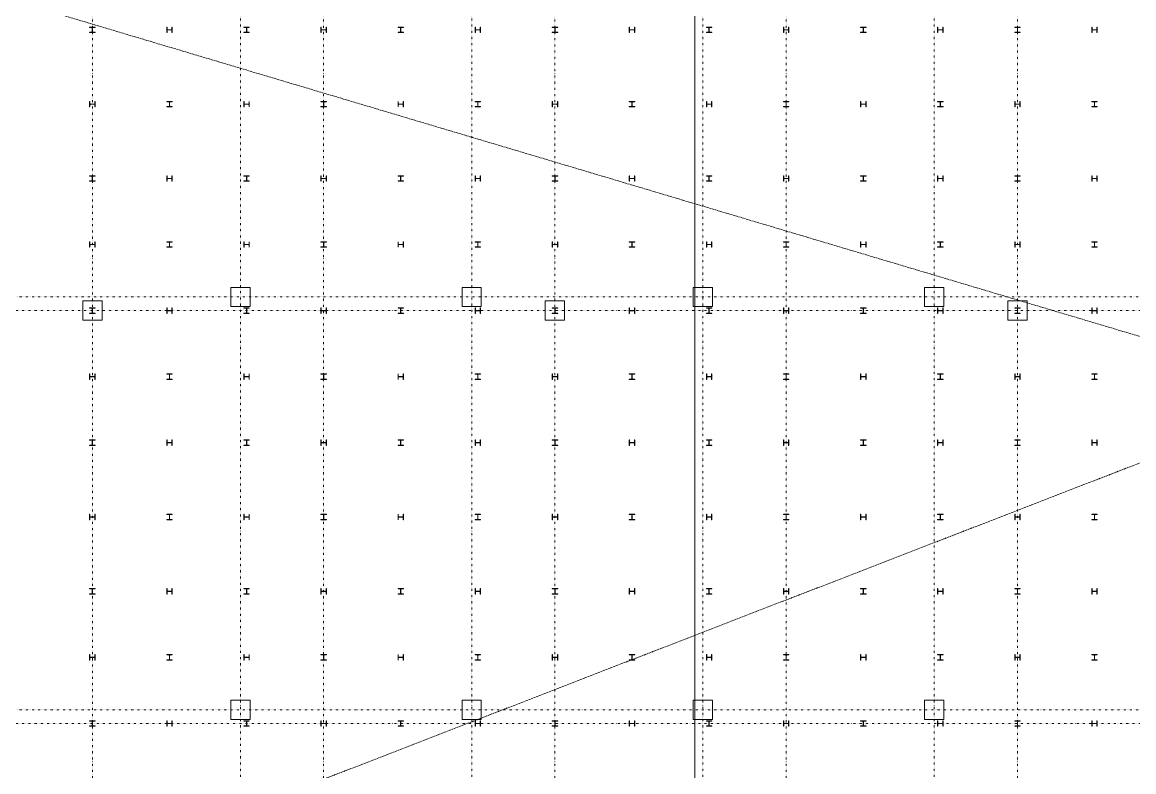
# Model space of a CAD drawing. Extents: x -168053 to 290600, y -560063 to 131745.
# Drawn here: x 65851 to 106225, y 43245 to 70477 of the extents above; entities that cross this region are included whole.
import ezdxf

# ---------------------------------------------------------------- set-up
doc = ezdxf.new("R2010")
doc.units = 0
doc.header["$LTSCALE"] = 250
for name, pattern in [('H12PL1$0$HIDDEN', [0.4, 0.3, -0.1]), ('H12PL1$0$JJP_三點線', [0.9, 0.3, -0.15, 0, -0.15, 0, -0.15, 0, -0.15]), ('H12PL25$0$JJP_三點線', [0.9, 0.3, -0.15, 0, -0.15, 0, -0.15, 0, -0.15])]:
    doc.linetypes.add(name, pattern=pattern)
for name, color, linetype in [('H12PL1$0$A-OBJE-2D', 252, 'Continuous'), ('H12PL1$0$S-COL', 252, 'Continuous'), ('H12PL1$0$S-FNDN', 252, 'Continuous'), ('H12PL1$0$S-GRID', 252, 'Continuous'), ('H12PL25$0$S-COL', 252, 'Continuous'), ('H12PL25$0$S-GRID', 252, 'Continuous')]:
    doc.layers.add(name, color=color, linetype=linetype)

# ---------------------------------------------------------------- blocks, each defined once
blk = doc.blocks.new('H12PL25')
at = {"layer": 'H12PL25$0$S-COL', "lineweight": 0, "flags": 128}
for points in [[(68500, 70100), (68500, 70112), (68417, 70112, -0.41421356), (68404, 70125), (68404, 70275, -0.41421356), (68417, 70288), (68500, 70288), (68500, 70300), (68300, 70300), (68300, 70288), (68383, 70288, -0.41421356), (68396, 70275), (68396, 70125, -0.41421356), (68383, 70112), (68300, 70112), (68300, 70100)], [(71300, 70300), (71288, 70300), (71288, 70217, -0.41421356), (71275, 70204), (71125, 70204, -0.41421356), (71112, 70217), (71112, 70300), (71100, 70300), (71100, 70100), (71112, 70100), (71112, 70183, -0.41421356), (71125, 70196), (71275, 70196, -0.41421356), (71288, 70183), (71288, 70100), (71300, 70100)], [(74100, 70100), (74100, 70112), (74017, 70112, -0.41421356), (74004, 70125), (74004, 70275, -0.41421356), (74017, 70288), (74100, 70288), (74100, 70300), (73900, 70300), (73900, 70288), (73983, 70288, -0.41421356), (73996, 70275), (73996, 70125, -0.41421356), (73983, 70112), (73900, 70112), (73900, 70100)], [(76900, 70300), (76888, 70300), (76888, 70217, -0.41421356), (76875, 70204), (76725, 70204, -0.41421356), (76712, 70217), (76712, 70300), (76700, 70300), (76700, 70100), (76712, 70100), (76712, 70183, -0.41421356), (76725, 70196), (76875, 70196, -0.41421356), (76888, 70183), (76888, 70100), (76900, 70100)], [(79700, 70100), (79700, 70112), (79617, 70112, -0.41421356), (79604, 70125), (79604, 70275, -0.41421356), (79617, 70288), (79700, 70288), (79700, 70300), (79500, 70300), (79500, 70288), (79583, 70288, -0.41421356), (79596, 70275), (79596, 70125, -0.41421356), (79583, 70112), (79500, 70112), (79500, 70100)], [(82500, 70300), (82488, 70300), (82488, 70217, -0.41421356), (82475, 70204), (82325, 70204, -0.41421356), (82312, 70217), (82312, 70300), (82300, 70300), (82300, 70100), (82312, 70100), (82312, 70183, -0.41421356), (82325, 70196), (82475, 70196, -0.41421356), (82488, 70183), (82488, 70100), (82500, 70100)], [(85300, 70100), (85300, 70112), (85217, 70112, -0.41421356), (85204, 70125), (85204, 70275, -0.41421356), (85217, 70288), (85300, 70288), (85300, 70300), (85100, 70300), (85100, 70288), (85183, 70288, -0.41421356), (85196, 70275), (85196, 70125, -0.41421356), (85183, 70112), (85100, 70112), (85100, 70100)], [(88100, 70300), (88088, 70300), (88088, 70217, -0.41421356), (88075, 70204), (87925, 70204, -0.41421356), (87912, 70217), (87912, 70300), (87900, 70300), (87900, 70100), (87912, 70100), (87912, 70183, -0.41421356), (87925, 70196), (88075, 70196, -0.41421356), (88088, 70183), (88088, 70100), (88100, 70100)], [(90900, 70100), (90900, 70112), (90817, 70112, -0.41421356), (90804, 70125), (90804, 70275, -0.41421356), (90817, 70288), (90900, 70288), (90900, 70300), (90700, 70300), (90700, 70288), (90783, 70288, -0.41421356), (90796, 70275), (90796, 70125, -0.41421356), (90783, 70112), (90700, 70112), (90700, 70100)], [(93700, 70300), (93688, 70300), (93688, 70217, -0.41421356), (93675, 70204), (93525, 70204, -0.41421356), (93512, 70217), (93512, 70300), (93500, 70300), (93500, 70100), (93512, 70100), (93512, 70183, -0.41421356), (93525, 70196), (93675, 70196, -0.41421356), (93688, 70183), (93688, 70100), (93700, 70100)], [(96500, 70100), (96500, 70112), (96417, 70112, -0.41421356), (96404, 70125), (96404, 70275, -0.41421356), (96417, 70288), (96500, 70288), (96500, 70300), (96300, 70300), (96300, 70288), (96383, 70288, -0.41421356), (96396, 70275), (96396, 70125, -0.41421356), (96383, 70112), (96300, 70112), (96300, 70100)], [(99300, 70300), (99288, 70300), (99288, 70217, -0.41421356), (99275, 70204), (99125, 70204, -0.41421356), (99112, 70217), (99112, 70300), (99100, 70300), (99100, 70100), (99112, 70100), (99112, 70183, -0.41421356), (99125, 70196), (99275, 70196, -0.41421356), (99288, 70183), (99288, 70100), (99300, 70100)], [(102100, 70100), (102100, 70112), (102017, 70112, -0.41421356), (102004, 70125), (102004, 70275, -0.41421356), (102017, 70288), (102100, 70288), (102100, 70300), (101900, 70300), (101900, 70288), (101983, 70288, -0.41421356), (101996, 70275), (101996, 70125, -0.41421356), (101983, 70112), (101900, 70112), (101900, 70100)], [(104900, 70300), (104888, 70300), (104888, 70217, -0.41421356), (104875, 70204), (104725, 70204, -0.41421356), (104712, 70217), (104712, 70300), (104700, 70300), (104700, 70100), (104712, 70100), (104712, 70183, -0.41421356), (104725, 70196), (104875, 70196, -0.41421356), (104888, 70183), (104888, 70100), (104900, 70100)], [(68500, 67600), (68488, 67600), (68488, 67517, -0.41421356), (68475, 67504), (68325, 67504, -0.41421356), (68312, 67517), (68312, 67600), (68300, 67600), (68300, 67400), (68312, 67400), (68312, 67483, -0.41421356), (68325, 67496), (68475, 67496, -0.41421356), (68488, 67483), (68488, 67400), (68500, 67400)], [(71300, 67400), (71300, 67412), (71217, 67412, -0.41421356), (71204, 67425), (71204, 67575, -0.41421356), (71217, 67588), (71300, 67588), (71300, 67600), (71100, 67600), (71100, 67588), (71183, 67588, -0.41421356), (71196, 67575), (71196, 67425, -0.41421356), (71183, 67412), (71100, 67412), (71100, 67400)], [(74100, 67600), (74088, 67600), (74088, 67517, -0.41421356), (74075, 67504), (73925, 67504, -0.41421356), (73912, 67517), (73912, 67600), (73900, 67600), (73900, 67400), (73912, 67400), (73912, 67483, -0.41421356), (73925, 67496), (74075, 67496, -0.41421356), (74088, 67483), (74088, 67400), (74100, 67400)], [(76900, 67400), (76900, 67412), (76817, 67412, -0.41421356), (76804, 67425), (76804, 67575, -0.41421356), (76817, 67588), (76900, 67588), (76900, 67600), (76700, 67600), (76700, 67588), (76783, 67588, -0.41421356), (76796, 67575), (76796, 67425, -0.41421356), (76783, 67412), (76700, 67412), (76700, 67400)], [(79700, 67600), (79688, 67600), (79688, 67517, -0.41421356), (79675, 67504), (79525, 67504, -0.41421356), (79512, 67517), (79512, 67600), (79500, 67600), (79500, 67400), (79512, 67400), (79512, 67483, -0.41421356), (79525, 67496), (79675, 67496, -0.41421356), (79688, 67483), (79688, 67400), (79700, 67400)], [(82500, 67400), (82500, 67412), (82417, 67412, -0.41421356), (82404, 67425), (82404, 67575, -0.41421356), (82417, 67588), (82500, 67588), (82500, 67600), (82300, 67600), (82300, 67588), (82383, 67588, -0.41421356), (82396, 67575), (82396, 67425, -0.41421356), (82383, 67412), (82300, 67412), (82300, 67400)], [(85300, 67600), (85288, 67600), (85288, 67517, -0.41421356), (85275, 67504), (85125, 67504, -0.41421356), (85112, 67517), (85112, 67600), (85100, 67600), (85100, 67400), (85112, 67400), (85112, 67483, -0.41421356), (85125, 67496), (85275, 67496, -0.41421356), (85288, 67483), (85288, 67400), (85300, 67400)], [(88100, 67400), (88100, 67412), (88017, 67412, -0.41421356), (88004, 67425), (88004, 67575, -0.41421356), (88017, 67588), (88100, 67588), (88100, 67600), (87900, 67600), (87900, 67588), (87983, 67588, -0.41421356), (87996, 67575), (87996, 67425, -0.41421356), (87983, 67412), (87900, 67412), (87900, 67400)], [(90900, 67600), (90888, 67600), (90888, 67517, -0.41421356), (90875, 67504), (90725, 67504, -0.41421356), (90712, 67517), (90712, 67600), (90700, 67600), (90700, 67400), (90712, 67400), (90712, 67483, -0.41421356), (90725, 67496), (90875, 67496, -0.41421356), (90888, 67483), (90888, 67400), (90900, 67400)], [(93700, 67400), (93700, 67412), (93617, 67412, -0.41421356), (93604, 67425), (93604, 67575, -0.41421356), (93617, 67588), (93700, 67588), (93700, 67600), (93500, 67600), (93500, 67588), (93583, 67588, -0.41421356), (93596, 67575), (93596, 67425, -0.41421356), (93583, 67412), (93500, 67412), (93500, 67400)], [(96500, 67600), (96488, 67600), (96488, 67517, -0.41421356), (96475, 67504), (96325, 67504, -0.41421356), (96312, 67517), (96312, 67600), (96300, 67600), (96300, 67400), (96312, 67400), (96312, 67483, -0.41421356), (96325, 67496), (96475, 67496, -0.41421356), (96488, 67483), (96488, 67400), (96500, 67400)], [(99300, 67400), (99300, 67412), (99217, 67412, -0.41421356), (99204, 67425), (99204, 67575, -0.41421356), (99217, 67588), (99300, 67588), (99300, 67600), (99100, 67600), (99100, 67588), (99183, 67588, -0.41421356), (99196, 67575), (99196, 67425, -0.41421356), (99183, 67412), (99100, 67412), (99100, 67400)], [(102100, 67600), (102088, 67600), (102088, 67517, -0.41421356), (102075, 67504), (101925, 67504, -0.41421356), (101912, 67517), (101912, 67600), (101900, 67600), (101900, 67400), (101912, 67400), (101912, 67483, -0.41421356), (101925, 67496), (102075, 67496, -0.41421356), (102088, 67483), (102088, 67400), (102100, 67400)], [(104900, 67400), (104900, 67412), (104817, 67412, -0.41421356), (104804, 67425), (104804, 67575, -0.41421356), (104817, 67588), (104900, 67588), (104900, 67600), (104700, 67600), (104700, 67588), (104783, 67588, -0.41421356), (104796, 67575), (104796, 67425, -0.41421356), (104783, 67412), (104700, 67412), (104700, 67400)], [(68500, 64700), (68500, 64712), (68417, 64712, -0.41421356), (68404, 64725), (68404, 64875, -0.41421356), (68417, 64888), (68500, 64888), (68500, 64900), (68300, 64900), (68300, 64888), (68383, 64888, -0.41421356), (68396, 64875), (68396, 64725, -0.41421356), (68383, 64712), (68300, 64712), (68300, 64700)], [(71300, 64900), (71288, 64900), (71288, 64817, -0.41421356), (71275, 64804), (71125, 64804, -0.41421356), (71112, 64817), (71112, 64900), (71100, 64900), (71100, 64700), (71112, 64700), (71112, 64783, -0.41421356), (71125, 64796), (71275, 64796, -0.41421356), (71288, 64783), (71288, 64700), (71300, 64700)], [(74100, 64700), (74100, 64712), (74017, 64712, -0.41421356), (74004, 64725), (74004, 64875, -0.41421356), (74017, 64888), (74100, 64888), (74100, 64900), (73900, 64900), (73900, 64888), (73983, 64888, -0.41421356), (73996, 64875), (73996, 64725, -0.41421356), (73983, 64712), (73900, 64712), (73900, 64700)], [(76900, 64900), (76888, 64900), (76888, 64817, -0.41421356), (76875, 64804), (76725, 64804, -0.41421356), (76712, 64817), (76712, 64900), (76700, 64900), (76700, 64700), (76712, 64700), (76712, 64783, -0.41421356), (76725, 64796), (76875, 64796, -0.41421356), (76888, 64783), (76888, 64700), (76900, 64700)], [(79700, 64700), (79700, 64712), (79617, 64712, -0.41421356), (79604, 64725), (79604, 64875, -0.41421356), (79617, 64888), (79700, 64888), (79700, 64900), (79500, 64900), (79500, 64888), (79583, 64888, -0.41421356), (79596, 64875), (79596, 64725, -0.41421356), (79583, 64712), (79500, 64712), (79500, 64700)], [(82500, 64900), (82488, 64900), (82488, 64817, -0.41421356), (82475, 64804), (82325, 64804, -0.41421356), (82312, 64817), (82312, 64900), (82300, 64900), (82300, 64700), (82312, 64700), (82312, 64783, -0.41421356), (82325, 64796), (82475, 64796, -0.41421356), (82488, 64783), (82488, 64700), (82500, 64700)], [(85300, 64700), (85300, 64712), (85217, 64712, -0.41421356), (85204, 64725), (85204, 64875, -0.41421356), (85217, 64888), (85300, 64888), (85300, 64900), (85100, 64900), (85100, 64888), (85183, 64888, -0.41421356), (85196, 64875), (85196, 64725, -0.41421356), (85183, 64712), (85100, 64712), (85100, 64700)], [(88100, 64900), (88088, 64900), (88088, 64817, -0.41421356), (88075, 64804), (87925, 64804, -0.41421356), (87912, 64817), (87912, 64900), (87900, 64900), (87900, 64700), (87912, 64700), (87912, 64783, -0.41421356), (87925, 64796), (88075, 64796, -0.41421356), (88088, 64783), (88088, 64700), (88100, 64700)], [(90900, 64700), (90900, 64712), (90817, 64712, -0.41421356), (90804, 64725), (90804, 64875, -0.41421356), (90817, 64888), (90900, 64888), (90900, 64900), (90700, 64900), (90700, 64888), (90783, 64888, -0.41421356), (90796, 64875), (90796, 64725, -0.41421356), (90783, 64712), (90700, 64712), (90700, 64700)], [(93700, 64900), (93688, 64900), (93688, 64817, -0.41421356), (93675, 64804), (93525, 64804, -0.41421356), (93512, 64817), (93512, 64900), (93500, 64900), (93500, 64700), (93512, 64700), (93512, 64783, -0.41421356), (93525, 64796), (93675, 64796, -0.41421356), (93688, 64783), (93688, 64700), (93700, 64700)], [(96500, 64700), (96500, 64712), (96417, 64712, -0.41421356), (96404, 64725), (96404, 64875, -0.41421356), (96417, 64888), (96500, 64888), (96500, 64900), (96300, 64900), (96300, 64888), (96383, 64888, -0.41421356), (96396, 64875), (96396, 64725, -0.41421356), (96383, 64712), (96300, 64712), (96300, 64700)], [(99300, 64900), (99288, 64900), (99288, 64817, -0.41421356), (99275, 64804), (99125, 64804, -0.41421356), (99112, 64817), (99112, 64900), (99100, 64900), (99100, 64700), (99112, 64700), (99112, 64783, -0.41421356), (99125, 64796), (99275, 64796, -0.41421356), (99288, 64783), (99288, 64700), (99300, 64700)], [(102100, 64700), (102100, 64712), (102017, 64712, -0.41421356), (102004, 64725), (102004, 64875, -0.41421356), (102017, 64888), (102100, 64888), (102100, 64900), (101900, 64900), (101900, 64888), (101983, 64888, -0.41421356), (101996, 64875), (101996, 64725, -0.41421356), (101983, 64712), (101900, 64712), (101900, 64700)], [(104900, 64900), (104888, 64900), (104888, 64817, -0.41421356), (104875, 64804), (104725, 64804, -0.41421356), (104712, 64817), (104712, 64900), (104700, 64900), (104700, 64700), (104712, 64700), (104712, 64783, -0.41421356), (104725, 64796), (104875, 64796, -0.41421356), (104888, 64783), (104888, 64700), (104900, 64700)], [(68500, 62500), (68488, 62500), (68488, 62417, -0.41421356), (68475, 62404), (68325, 62404, -0.41421356), (68312, 62417), (68312, 62500), (68300, 62500), (68300, 62300), (68312, 62300), (68312, 62383, -0.41421356), (68325, 62396), (68475, 62396, -0.41421356), (68488, 62383), (68488, 62300), (68500, 62300)], [(71300, 62300), (71300, 62312), (71217, 62312, -0.41421356), (71204, 62325), (71204, 62475, -0.41421356), (71217, 62488), (71300, 62488), (71300, 62500), (71100, 62500), (71100, 62488), (71183, 62488, -0.41421356), (71196, 62475), (71196, 62325, -0.41421356), (71183, 62312), (71100, 62312), (71100, 62300)], [(74100, 62500), (74088, 62500), (74088, 62417, -0.41421356), (74075, 62404), (73925, 62404, -0.41421356), (73912, 62417), (73912, 62500), (73900, 62500), (73900, 62300), (73912, 62300), (73912, 62383, -0.41421356), (73925, 62396), (74075, 62396, -0.41421356), (74088, 62383), (74088, 62300), (74100, 62300)], [(76900, 62300), (76900, 62312), (76817, 62312, -0.41421356), (76804, 62325), (76804, 62475, -0.41421356), (76817, 62488), (76900, 62488), (76900, 62500), (76700, 62500), (76700, 62488), (76783, 62488, -0.41421356), (76796, 62475), (76796, 62325, -0.41421356), (76783, 62312), (76700, 62312), (76700, 62300)], [(79700, 62500), (79688, 62500), (79688, 62417, -0.41421356), (79675, 62404), (79525, 62404, -0.41421356), (79512, 62417), (79512, 62500), (79500, 62500), (79500, 62300), (79512, 62300), (79512, 62383, -0.41421356), (79525, 62396), (79675, 62396, -0.41421356), (79688, 62383), (79688, 62300), (79700, 62300)], [(82500, 62300), (82500, 62312), (82417, 62312, -0.41421356), (82404, 62325), (82404, 62475, -0.41421356), (82417, 62488), (82500, 62488), (82500, 62500), (82300, 62500), (82300, 62488), (82383, 62488, -0.41421356), (82396, 62475), (82396, 62325, -0.41421356), (82383, 62312), (82300, 62312), (82300, 62300)], [(85300, 62500), (85288, 62500), (85288, 62417, -0.41421356), (85275, 62404), (85125, 62404, -0.41421356), (85112, 62417), (85112, 62500), (85100, 62500), (85100, 62300), (85112, 62300), (85112, 62383, -0.41421356), (85125, 62396), (85275, 62396, -0.41421356), (85288, 62383), (85288, 62300), (85300, 62300)], [(88100, 62300), (88100, 62312), (88017, 62312, -0.41421356), (88004, 62325), (88004, 62475, -0.41421356), (88017, 62488), (88100, 62488), (88100, 62500), (87900, 62500), (87900, 62488), (87983, 62488, -0.41421356), (87996, 62475), (87996, 62325, -0.41421356), (87983, 62312), (87900, 62312), (87900, 62300)], [(90900, 62500), (90888, 62500), (90888, 62417, -0.41421356), (90875, 62404), (90725, 62404, -0.41421356), (90712, 62417), (90712, 62500), (90700, 62500), (90700, 62300), (90712, 62300), (90712, 62383, -0.41421356), (90725, 62396), (90875, 62396, -0.41421356), (90888, 62383), (90888, 62300), (90900, 62300)], [(93700, 62300), (93700, 62312), (93617, 62312, -0.41421356), (93604, 62325), (93604, 62475, -0.41421356), (93617, 62488), (93700, 62488), (93700, 62500), (93500, 62500), (93500, 62488), (93583, 62488, -0.41421356), (93596, 62475), (93596, 62325, -0.41421356), (93583, 62312), (93500, 62312), (93500, 62300)], [(96500, 62500), (96488, 62500), (96488, 62417, -0.41421356), (96475, 62404), (96325, 62404, -0.41421356), (96312, 62417), (96312, 62500), (96300, 62500), (96300, 62300), (96312, 62300), (96312, 62383, -0.41421356), (96325, 62396), (96475, 62396, -0.41421356), (96488, 62383), (96488, 62300), (96500, 62300)], [(99300, 62300), (99300, 62312), (99217, 62312, -0.41421356), (99204, 62325), (99204, 62475, -0.41421356), (99217, 62488), (99300, 62488), (99300, 62500), (99100, 62500), (99100, 62488), (99183, 62488, -0.41421356), (99196, 62475), (99196, 62325, -0.41421356), (99183, 62312), (99100, 62312), (99100, 62300)], [(102100, 62500), (102088, 62500), (102088, 62417, -0.41421356), (102075, 62404), (101925, 62404, -0.41421356), (101912, 62417), (101912, 62500), (101900, 62500), (101900, 62300), (101912, 62300), (101912, 62383, -0.41421356), (101925, 62396), (102075, 62396, -0.41421356), (102088, 62383), (102088, 62300), (102100, 62300)], [(104900, 62300), (104900, 62312), (104817, 62312, -0.41421356), (104804, 62325), (104804, 62475, -0.41421356), (104817, 62488), (104900, 62488), (104900, 62500), (104700, 62500), (104700, 62488), (104783, 62488, -0.41421356), (104796, 62475), (104796, 62325, -0.41421356), (104783, 62312), (104700, 62312), (104700, 62300)], [(68500, 59900), (68500, 59912), (68417, 59912, -0.41421356), (68404, 59925), (68404, 60075, -0.41421356), (68417, 60088), (68500, 60088), (68500, 60100), (68300, 60100), (68300, 60088), (68383, 60088, -0.41421356), (68396, 60075), (68396, 59925, -0.41421356), (68383, 59912), (68300, 59912), (68300, 59900)], [(71300, 60100), (71288, 60100), (71288, 60017, -0.41421356), (71275, 60004), (71125, 60004, -0.41421356), (71112, 60017), (71112, 60100), (71100, 60100), (71100, 59900), (71112, 59900), (71112, 59983, -0.41421356), (71125, 59996), (71275, 59996, -0.41421356), (71288, 59983), (71288, 59900), (71300, 59900)], [(74100, 59900), (74100, 59912), (74017, 59912, -0.41421356), (74004, 59925), (74004, 60075, -0.41421356), (74017, 60088), (74100, 60088), (74100, 60100), (73900, 60100), (73900, 60088), (73983, 60088, -0.41421356), (73996, 60075), (73996, 59925, -0.41421356), (73983, 59912), (73900, 59912), (73900, 59900)], [(76900, 60100), (76888, 60100), (76888, 60017, -0.41421356), (76875, 60004), (76725, 60004, -0.41421356), (76712, 60017), (76712, 60100), (76700, 60100), (76700, 59900), (76712, 59900), (76712, 59983, -0.41421356), (76725, 59996), (76875, 59996, -0.41421356), (76888, 59983), (76888, 59900), (76900, 59900)], [(79700, 59900), (79700, 59912), (79617, 59912, -0.41421356), (79604, 59925), (79604, 60075, -0.41421356), (79617, 60088), (79700, 60088), (79700, 60100), (79500, 60100), (79500, 60088), (79583, 60088, -0.41421356), (79596, 60075), (79596, 59925, -0.41421356), (79583, 59912), (79500, 59912), (79500, 59900)], [(82500, 60100), (82488, 60100), (82488, 60017, -0.41421356), (82475, 60004), (82325, 60004, -0.41421356), (82312, 60017), (82312, 60100), (82300, 60100), (82300, 59900), (82312, 59900), (82312, 59983, -0.41421356), (82325, 59996), (82475, 59996, -0.41421356), (82488, 59983), (82488, 59900), (82500, 59900)], [(85300, 59900), (85300, 59912), (85217, 59912, -0.41421356), (85204, 59925), (85204, 60075, -0.41421356), (85217, 60088), (85300, 60088), (85300, 60100), (85100, 60100), (85100, 60088), (85183, 60088, -0.41421356), (85196, 60075), (85196, 59925, -0.41421356), (85183, 59912), (85100, 59912), (85100, 59900)], [(88100, 60100), (88088, 60100), (88088, 60017, -0.41421356), (88075, 60004), (87925, 60004, -0.41421356), (87912, 60017), (87912, 60100), (87900, 60100), (87900, 59900), (87912, 59900), (87912, 59983, -0.41421356), (87925, 59996), (88075, 59996, -0.41421356), (88088, 59983), (88088, 59900), (88100, 59900)], [(90900, 59900), (90900, 59912), (90817, 59912, -0.41421356), (90804, 59925), (90804, 60075, -0.41421356), (90817, 60088), (90900, 60088), (90900, 60100), (90700, 60100), (90700, 60088), (90783, 60088, -0.41421356), (90796, 60075), (90796, 59925, -0.41421356), (90783, 59912), (90700, 59912), (90700, 59900)], [(93700, 60100), (93688, 60100), (93688, 60017, -0.41421356), (93675, 60004), (93525, 60004, -0.41421356), (93512, 60017), (93512, 60100), (93500, 60100), (93500, 59900), (93512, 59900), (93512, 59983, -0.41421356), (93525, 59996), (93675, 59996, -0.41421356), (93688, 59983), (93688, 59900), (93700, 59900)], [(96500, 59900), (96500, 59912), (96417, 59912, -0.41421356), (96404, 59925), (96404, 60075, -0.41421356), (96417, 60088), (96500, 60088), (96500, 60100), (96300, 60100), (96300, 60088), (96383, 60088, -0.41421356), (96396, 60075), (96396, 59925, -0.41421356), (96383, 59912), (96300, 59912), (96300, 59900)], [(99300, 60100), (99288, 60100), (99288, 60017, -0.41421356), (99275, 60004), (99125, 60004, -0.41421356), (99112, 60017), (99112, 60100), (99100, 60100), (99100, 59900), (99112, 59900), (99112, 59983, -0.41421356), (99125, 59996), (99275, 59996, -0.41421356), (99288, 59983), (99288, 59900), (99300, 59900)], [(102100, 59900), (102100, 59912), (102017, 59912, -0.41421356), (102004, 59925), (102004, 60075, -0.41421356), (102017, 60088), (102100, 60088), (102100, 60100), (101900, 60100), (101900, 60088), (101983, 60088, -0.41421356), (101996, 60075), (101996, 59925, -0.41421356), (101983, 59912), (101900, 59912), (101900, 59900)], [(104900, 60100), (104888, 60100), (104888, 60017, -0.41421356), (104875, 60004), (104725, 60004, -0.41421356), (104712, 60017), (104712, 60100), (104700, 60100), (104700, 59900), (104712, 59900), (104712, 59983, -0.41421356), (104725, 59996), (104875, 59996, -0.41421356), (104888, 59983), (104888, 59900), (104900, 59900)], [(68500, 57700), (68488, 57700), (68488, 57617, -0.41421356), (68475, 57604), (68325, 57604, -0.41421356), (68312, 57617), (68312, 57700), (68300, 57700), (68300, 57500), (68312, 57500), (68312, 57583, -0.41421356), (68325, 57596), (68475, 57596, -0.41421356), (68488, 57583), (68488, 57500), (68500, 57500)], [(71300, 57500), (71300, 57512), (71217, 57512, -0.41421356), (71204, 57525), (71204, 57675, -0.41421356), (71217, 57688), (71300, 57688), (71300, 57700), (71100, 57700), (71100, 57688), (71183, 57688, -0.41421356), (71196, 57675), (71196, 57525, -0.41421356), (71183, 57512), (71100, 57512), (71100, 57500)], [(74100, 57700), (74088, 57700), (74088, 57617, -0.41421356), (74075, 57604), (73925, 57604, -0.41421356), (73912, 57617), (73912, 57700), (73900, 57700), (73900, 57500), (73912, 57500), (73912, 57583, -0.41421356), (73925, 57596), (74075, 57596, -0.41421356), (74088, 57583), (74088, 57500), (74100, 57500)], [(76900, 57500), (76900, 57512), (76817, 57512, -0.41421356), (76804, 57525), (76804, 57675, -0.41421356), (76817, 57688), (76900, 57688), (76900, 57700), (76700, 57700), (76700, 57688), (76783, 57688, -0.41421356), (76796, 57675), (76796, 57525, -0.41421356), (76783, 57512), (76700, 57512), (76700, 57500)], [(79700, 57700), (79688, 57700), (79688, 57617, -0.41421356), (79675, 57604), (79525, 57604, -0.41421356), (79512, 57617), (79512, 57700), (79500, 57700), (79500, 57500), (79512, 57500), (79512, 57583, -0.41421356), (79525, 57596), (79675, 57596, -0.41421356), (79688, 57583), (79688, 57500), (79700, 57500)], [(82500, 57500), (82500, 57512), (82417, 57512, -0.41421356), (82404, 57525), (82404, 57675, -0.41421356), (82417, 57688), (82500, 57688), (82500, 57700), (82300, 57700), (82300, 57688), (82383, 57688, -0.41421356), (82396, 57675), (82396, 57525, -0.41421356), (82383, 57512), (82300, 57512), (82300, 57500)], [(85300, 57700), (85288, 57700), (85288, 57617, -0.41421356), (85275, 57604), (85125, 57604, -0.41421356), (85112, 57617), (85112, 57700), (85100, 57700), (85100, 57500), (85112, 57500), (85112, 57583, -0.41421356), (85125, 57596), (85275, 57596, -0.41421356), (85288, 57583), (85288, 57500), (85300, 57500)], [(88100, 57500), (88100, 57512), (88017, 57512, -0.41421356), (88004, 57525), (88004, 57675, -0.41421356), (88017, 57688), (88100, 57688), (88100, 57700), (87900, 57700), (87900, 57688), (87983, 57688, -0.41421356), (87996, 57675), (87996, 57525, -0.41421356), (87983, 57512), (87900, 57512), (87900, 57500)], [(90900, 57700), (90888, 57700), (90888, 57617, -0.41421356), (90875, 57604), (90725, 57604, -0.41421356), (90712, 57617), (90712, 57700), (90700, 57700), (90700, 57500), (90712, 57500), (90712, 57583, -0.41421356), (90725, 57596), (90875, 57596, -0.41421356), (90888, 57583), (90888, 57500), (90900, 57500)], [(93700, 57500), (93700, 57512), (93617, 57512, -0.41421356), (93604, 57525), (93604, 57675, -0.41421356), (93617, 57688), (93700, 57688), (93700, 57700), (93500, 57700), (93500, 57688), (93583, 57688, -0.41421356), (93596, 57675), (93596, 57525, -0.41421356), (93583, 57512), (93500, 57512), (93500, 57500)], [(96500, 57700), (96488, 57700), (96488, 57617, -0.41421356), (96475, 57604), (96325, 57604, -0.41421356), (96312, 57617), (96312, 57700), (96300, 57700), (96300, 57500), (96312, 57500), (96312, 57583, -0.41421356), (96325, 57596), (96475, 57596, -0.41421356), (96488, 57583), (96488, 57500), (96500, 57500)], [(99300, 57500), (99300, 57512), (99217, 57512, -0.41421356), (99204, 57525), (99204, 57675, -0.41421356), (99217, 57688), (99300, 57688), (99300, 57700), (99100, 57700), (99100, 57688), (99183, 57688, -0.41421356), (99196, 57675), (99196, 57525, -0.41421356), (99183, 57512), (99100, 57512), (99100, 57500)], [(102100, 57700), (102088, 57700), (102088, 57617, -0.41421356), (102075, 57604), (101925, 57604, -0.41421356), (101912, 57617), (101912, 57700), (101900, 57700), (101900, 57500), (101912, 57500), (101912, 57583, -0.41421356), (101925, 57596), (102075, 57596, -0.41421356), (102088, 57583), (102088, 57500), (102100, 57500)], [(104900, 57500), (104900, 57512), (104817, 57512, -0.41421356), (104804, 57525), (104804, 57675, -0.41421356), (104817, 57688), (104900, 57688), (104900, 57700), (104700, 57700), (104700, 57688), (104783, 57688, -0.41421356), (104796, 57675), (104796, 57525, -0.41421356), (104783, 57512), (104700, 57512), (104700, 57500)], [(68500, 55100), (68500, 55112), (68417, 55112, -0.41421356), (68404, 55125), (68404, 55275, -0.41421356), (68417, 55288), (68500, 55288), (68500, 55300), (68300, 55300), (68300, 55288), (68383, 55288, -0.41421356), (68396, 55275), (68396, 55125, -0.41421356), (68383, 55112), (68300, 55112), (68300, 55100)], [(71300, 55300), (71288, 55300), (71288, 55217, -0.41421356), (71275, 55204), (71125, 55204, -0.41421356), (71112, 55217), (71112, 55300), (71100, 55300), (71100, 55100), (71112, 55100), (71112, 55183, -0.41421356), (71125, 55196), (71275, 55196, -0.41421356), (71288, 55183), (71288, 55100), (71300, 55100)], [(74100, 55100), (74100, 55112), (74017, 55112, -0.41421356), (74004, 55125), (74004, 55275, -0.41421356), (74017, 55288), (74100, 55288), (74100, 55300), (73900, 55300), (73900, 55288), (73983, 55288, -0.41421356), (73996, 55275), (73996, 55125, -0.41421356), (73983, 55112), (73900, 55112), (73900, 55100)], [(76900, 55300), (76888, 55300), (76888, 55217, -0.41421356), (76875, 55204), (76725, 55204, -0.41421356), (76712, 55217), (76712, 55300), (76700, 55300), (76700, 55100), (76712, 55100), (76712, 55183, -0.41421356), (76725, 55196), (76875, 55196, -0.41421356), (76888, 55183), (76888, 55100), (76900, 55100)], [(79700, 55100), (79700, 55112), (79617, 55112, -0.41421356), (79604, 55125), (79604, 55275, -0.41421356), (79617, 55288), (79700, 55288), (79700, 55300), (79500, 55300), (79500, 55288), (79583, 55288, -0.41421356), (79596, 55275), (79596, 55125, -0.41421356), (79583, 55112), (79500, 55112), (79500, 55100)], [(82500, 55300), (82488, 55300), (82488, 55217, -0.41421356), (82475, 55204), (82325, 55204, -0.41421356), (82312, 55217), (82312, 55300), (82300, 55300), (82300, 55100), (82312, 55100), (82312, 55183, -0.41421356), (82325, 55196), (82475, 55196, -0.41421356), (82488, 55183), (82488, 55100), (82500, 55100)], [(85300, 55100), (85300, 55112), (85217, 55112, -0.41421356), (85204, 55125), (85204, 55275, -0.41421356), (85217, 55288), (85300, 55288), (85300, 55300), (85100, 55300), (85100, 55288), (85183, 55288, -0.41421356), (85196, 55275), (85196, 55125, -0.41421356), (85183, 55112), (85100, 55112), (85100, 55100)], [(88100, 55300), (88088, 55300), (88088, 55217, -0.41421356), (88075, 55204), (87925, 55204, -0.41421356), (87912, 55217), (87912, 55300), (87900, 55300), (87900, 55100), (87912, 55100), (87912, 55183, -0.41421356), (87925, 55196), (88075, 55196, -0.41421356), (88088, 55183), (88088, 55100), (88100, 55100)], [(90900, 55100), (90900, 55112), (90817, 55112, -0.41421356), (90804, 55125), (90804, 55275, -0.41421356), (90817, 55288), (90900, 55288), (90900, 55300), (90700, 55300), (90700, 55288), (90783, 55288, -0.41421356), (90796, 55275), (90796, 55125, -0.41421356), (90783, 55112), (90700, 55112), (90700, 55100)], [(93700, 55300), (93688, 55300), (93688, 55217, -0.41421356), (93675, 55204), (93525, 55204, -0.41421356), (93512, 55217), (93512, 55300), (93500, 55300), (93500, 55100), (93512, 55100), (93512, 55183, -0.41421356), (93525, 55196), (93675, 55196, -0.41421356), (93688, 55183), (93688, 55100), (93700, 55100)], [(96500, 55100), (96500, 55112), (96417, 55112, -0.41421356), (96404, 55125), (96404, 55275, -0.41421356), (96417, 55288), (96500, 55288), (96500, 55300), (96300, 55300), (96300, 55288), (96383, 55288, -0.41421356), (96396, 55275), (96396, 55125, -0.41421356), (96383, 55112), (96300, 55112), (96300, 55100)], [(99300, 55300), (99288, 55300), (99288, 55217, -0.41421356), (99275, 55204), (99125, 55204, -0.41421356), (99112, 55217), (99112, 55300), (99100, 55300), (99100, 55100), (99112, 55100), (99112, 55183, -0.41421356), (99125, 55196), (99275, 55196, -0.41421356), (99288, 55183), (99288, 55100), (99300, 55100)], [(102100, 55100), (102100, 55112), (102017, 55112, -0.41421356), (102004, 55125), (102004, 55275, -0.41421356), (102017, 55288), (102100, 55288), (102100, 55300), (101900, 55300), (101900, 55288), (101983, 55288, -0.41421356), (101996, 55275), (101996, 55125, -0.41421356), (101983, 55112), (101900, 55112), (101900, 55100)], [(104900, 55300), (104888, 55300), (104888, 55217, -0.41421356), (104875, 55204), (104725, 55204, -0.41421356), (104712, 55217), (104712, 55300), (104700, 55300), (104700, 55100), (104712, 55100), (104712, 55183, -0.41421356), (104725, 55196), (104875, 55196, -0.41421356), (104888, 55183), (104888, 55100), (104900, 55100)], [(68500, 52600), (68488, 52600), (68488, 52517, -0.41421356), (68475, 52504), (68325, 52504, -0.41421356), (68312, 52517), (68312, 52600), (68300, 52600), (68300, 52400), (68312, 52400), (68312, 52483, -0.41421356), (68325, 52496), (68475, 52496, -0.41421356), (68488, 52483), (68488, 52400), (68500, 52400)], [(71300, 52400), (71300, 52412), (71217, 52412, -0.41421356), (71204, 52425), (71204, 52575, -0.41421356), (71217, 52588), (71300, 52588), (71300, 52600), (71100, 52600), (71100, 52588), (71183, 52588, -0.41421356), (71196, 52575), (71196, 52425, -0.41421356), (71183, 52412), (71100, 52412), (71100, 52400)], [(74100, 52600), (74088, 52600), (74088, 52517, -0.41421356), (74075, 52504), (73925, 52504, -0.41421356), (73912, 52517), (73912, 52600), (73900, 52600), (73900, 52400), (73912, 52400), (73912, 52483, -0.41421356), (73925, 52496), (74075, 52496, -0.41421356), (74088, 52483), (74088, 52400), (74100, 52400)], [(76900, 52400), (76900, 52412), (76817, 52412, -0.41421356), (76804, 52425), (76804, 52575, -0.41421356), (76817, 52588), (76900, 52588), (76900, 52600), (76700, 52600), (76700, 52588), (76783, 52588, -0.41421356), (76796, 52575), (76796, 52425, -0.41421356), (76783, 52412), (76700, 52412), (76700, 52400)], [(79700, 52600), (79688, 52600), (79688, 52517, -0.41421356), (79675, 52504), (79525, 52504, -0.41421356), (79512, 52517), (79512, 52600), (79500, 52600), (79500, 52400), (79512, 52400), (79512, 52483, -0.41421356), (79525, 52496), (79675, 52496, -0.41421356), (79688, 52483), (79688, 52400), (79700, 52400)], [(82500, 52400), (82500, 52412), (82417, 52412, -0.41421356), (82404, 52425), (82404, 52575, -0.41421356), (82417, 52588), (82500, 52588), (82500, 52600), (82300, 52600), (82300, 52588), (82383, 52588, -0.41421356), (82396, 52575), (82396, 52425, -0.41421356), (82383, 52412), (82300, 52412), (82300, 52400)], [(85300, 52600), (85288, 52600), (85288, 52517, -0.41421356), (85275, 52504), (85125, 52504, -0.41421356), (85112, 52517), (85112, 52600), (85100, 52600), (85100, 52400), (85112, 52400), (85112, 52483, -0.41421356), (85125, 52496), (85275, 52496, -0.41421356), (85288, 52483), (85288, 52400), (85300, 52400)], [(88100, 52400), (88100, 52412), (88017, 52412, -0.41421356), (88004, 52425), (88004, 52575, -0.41421356), (88017, 52588), (88100, 52588), (88100, 52600), (87900, 52600), (87900, 52588), (87983, 52588, -0.41421356), (87996, 52575), (87996, 52425, -0.41421356), (87983, 52412), (87900, 52412), (87900, 52400)], [(90900, 52600), (90888, 52600), (90888, 52517, -0.41421356), (90875, 52504), (90725, 52504, -0.41421356), (90712, 52517), (90712, 52600), (90700, 52600), (90700, 52400), (90712, 52400), (90712, 52483, -0.41421356), (90725, 52496), (90875, 52496, -0.41421356), (90888, 52483), (90888, 52400), (90900, 52400)], [(93700, 52400), (93700, 52412), (93617, 52412, -0.41421356), (93604, 52425), (93604, 52575, -0.41421356), (93617, 52588), (93700, 52588), (93700, 52600), (93500, 52600), (93500, 52588), (93583, 52588, -0.41421356), (93596, 52575), (93596, 52425, -0.41421356), (93583, 52412), (93500, 52412), (93500, 52400)], [(96500, 52600), (96488, 52600), (96488, 52517, -0.41421356), (96475, 52504), (96325, 52504, -0.41421356), (96312, 52517), (96312, 52600), (96300, 52600), (96300, 52400), (96312, 52400), (96312, 52483, -0.41421356), (96325, 52496), (96475, 52496, -0.41421356), (96488, 52483), (96488, 52400), (96500, 52400)], [(99300, 52400), (99300, 52412), (99217, 52412, -0.41421356), (99204, 52425), (99204, 52575, -0.41421356), (99217, 52588), (99300, 52588), (99300, 52600), (99100, 52600), (99100, 52588), (99183, 52588, -0.41421356), (99196, 52575), (99196, 52425, -0.41421356), (99183, 52412), (99100, 52412), (99100, 52400)], [(102100, 52600), (102088, 52600), (102088, 52517, -0.41421356), (102075, 52504), (101925, 52504, -0.41421356), (101912, 52517), (101912, 52600), (101900, 52600), (101900, 52400), (101912, 52400), (101912, 52483, -0.41421356), (101925, 52496), (102075, 52496, -0.41421356), (102088, 52483), (102088, 52400), (102100, 52400)], [(104900, 52400), (104900, 52412), (104817, 52412, -0.41421356), (104804, 52425), (104804, 52575, -0.41421356), (104817, 52588), (104900, 52588), (104900, 52600), (104700, 52600), (104700, 52588), (104783, 52588, -0.41421356), (104796, 52575), (104796, 52425, -0.41421356), (104783, 52412), (104700, 52412), (104700, 52400)], [(68500, 49700), (68500, 49712), (68417, 49712, -0.41421356), (68404, 49725), (68404, 49875, -0.41421356), (68417, 49888), (68500, 49888), (68500, 49900), (68300, 49900), (68300, 49888), (68383, 49888, -0.41421356), (68396, 49875), (68396, 49725, -0.41421356), (68383, 49712), (68300, 49712), (68300, 49700)], [(71300, 49900), (71288, 49900), (71288, 49817, -0.41421356), (71275, 49804), (71125, 49804, -0.41421356), (71112, 49817), (71112, 49900), (71100, 49900), (71100, 49700), (71112, 49700), (71112, 49783, -0.41421356), (71125, 49796), (71275, 49796, -0.41421356), (71288, 49783), (71288, 49700), (71300, 49700)], [(74100, 49700), (74100, 49712), (74017, 49712, -0.41421356), (74004, 49725), (74004, 49875, -0.41421356), (74017, 49888), (74100, 49888), (74100, 49900), (73900, 49900), (73900, 49888), (73983, 49888, -0.41421356), (73996, 49875), (73996, 49725, -0.41421356), (73983, 49712), (73900, 49712), (73900, 49700)], [(76900, 49900), (76888, 49900), (76888, 49817, -0.41421356), (76875, 49804), (76725, 49804, -0.41421356), (76712, 49817), (76712, 49900), (76700, 49900), (76700, 49700), (76712, 49700), (76712, 49783, -0.41421356), (76725, 49796), (76875, 49796, -0.41421356), (76888, 49783), (76888, 49700), (76900, 49700)], [(79700, 49700), (79700, 49712), (79617, 49712, -0.41421356), (79604, 49725), (79604, 49875, -0.41421356), (79617, 49888), (79700, 49888), (79700, 49900), (79500, 49900), (79500, 49888), (79583, 49888, -0.41421356), (79596, 49875), (79596, 49725, -0.41421356), (79583, 49712), (79500, 49712), (79500, 49700)], [(82500, 49900), (82488, 49900), (82488, 49817, -0.41421356), (82475, 49804), (82325, 49804, -0.41421356), (82312, 49817), (82312, 49900), (82300, 49900), (82300, 49700), (82312, 49700), (82312, 49783, -0.41421356), (82325, 49796), (82475, 49796, -0.41421356), (82488, 49783), (82488, 49700), (82500, 49700)], [(85300, 49700), (85300, 49712), (85217, 49712, -0.41421356), (85204, 49725), (85204, 49875, -0.41421356), (85217, 49888), (85300, 49888), (85300, 49900), (85100, 49900), (85100, 49888), (85183, 49888, -0.41421356), (85196, 49875), (85196, 49725, -0.41421356), (85183, 49712), (85100, 49712), (85100, 49700)], [(88100, 49900), (88088, 49900), (88088, 49817, -0.41421356), (88075, 49804), (87925, 49804, -0.41421356), (87912, 49817), (87912, 49900), (87900, 49900), (87900, 49700), (87912, 49700), (87912, 49783, -0.41421356), (87925, 49796), (88075, 49796, -0.41421356), (88088, 49783), (88088, 49700), (88100, 49700)], [(90900, 49700), (90900, 49712), (90817, 49712, -0.41421356), (90804, 49725), (90804, 49875, -0.41421356), (90817, 49888), (90900, 49888), (90900, 49900), (90700, 49900), (90700, 49888), (90783, 49888, -0.41421356), (90796, 49875), (90796, 49725, -0.41421356), (90783, 49712), (90700, 49712), (90700, 49700)], [(93700, 49900), (93688, 49900), (93688, 49817, -0.41421356), (93675, 49804), (93525, 49804, -0.41421356), (93512, 49817), (93512, 49900), (93500, 49900), (93500, 49700), (93512, 49700), (93512, 49783, -0.41421356), (93525, 49796), (93675, 49796, -0.41421356), (93688, 49783), (93688, 49700), (93700, 49700)], [(96500, 49700), (96500, 49712), (96417, 49712, -0.41421356), (96404, 49725), (96404, 49875, -0.41421356), (96417, 49888), (96500, 49888), (96500, 49900), (96300, 49900), (96300, 49888), (96383, 49888, -0.41421356), (96396, 49875), (96396, 49725, -0.41421356), (96383, 49712), (96300, 49712), (96300, 49700)], [(99300, 49900), (99288, 49900), (99288, 49817, -0.41421356), (99275, 49804), (99125, 49804, -0.41421356), (99112, 49817), (99112, 49900), (99100, 49900), (99100, 49700), (99112, 49700), (99112, 49783, -0.41421356), (99125, 49796), (99275, 49796, -0.41421356), (99288, 49783), (99288, 49700), (99300, 49700)], [(102100, 49700), (102100, 49712), (102017, 49712, -0.41421356), (102004, 49725), (102004, 49875, -0.41421356), (102017, 49888), (102100, 49888), (102100, 49900), (101900, 49900), (101900, 49888), (101983, 49888, -0.41421356), (101996, 49875), (101996, 49725, -0.41421356), (101983, 49712), (101900, 49712), (101900, 49700)], [(104900, 49900), (104888, 49900), (104888, 49817, -0.41421356), (104875, 49804), (104725, 49804, -0.41421356), (104712, 49817), (104712, 49900), (104700, 49900), (104700, 49700), (104712, 49700), (104712, 49783, -0.41421356), (104725, 49796), (104875, 49796, -0.41421356), (104888, 49783), (104888, 49700), (104900, 49700)], [(68500, 47500), (68488, 47500), (68488, 47417, -0.41421356), (68475, 47404), (68325, 47404, -0.41421356), (68312, 47417), (68312, 47500), (68300, 47500), (68300, 47300), (68312, 47300), (68312, 47383, -0.41421356), (68325, 47396), (68475, 47396, -0.41421356), (68488, 47383), (68488, 47300), (68500, 47300)], [(71300, 47300), (71300, 47312), (71217, 47312, -0.41421356), (71204, 47325), (71204, 47475, -0.41421356), (71217, 47488), (71300, 47488), (71300, 47500), (71100, 47500), (71100, 47488), (71183, 47488, -0.41421356), (71196, 47475), (71196, 47325, -0.41421356), (71183, 47312), (71100, 47312), (71100, 47300)], [(74100, 47500), (74088, 47500), (74088, 47417, -0.41421356), (74075, 47404), (73925, 47404, -0.41421356), (73912, 47417), (73912, 47500), (73900, 47500), (73900, 47300), (73912, 47300), (73912, 47383, -0.41421356), (73925, 47396), (74075, 47396, -0.41421356), (74088, 47383), (74088, 47300), (74100, 47300)], [(76900, 47300), (76900, 47312), (76817, 47312, -0.41421356), (76804, 47325), (76804, 47475, -0.41421356), (76817, 47488), (76900, 47488), (76900, 47500), (76700, 47500), (76700, 47488), (76783, 47488, -0.41421356), (76796, 47475), (76796, 47325, -0.41421356), (76783, 47312), (76700, 47312), (76700, 47300)], [(79700, 47500), (79688, 47500), (79688, 47417, -0.41421356), (79675, 47404), (79525, 47404, -0.41421356), (79512, 47417), (79512, 47500), (79500, 47500), (79500, 47300), (79512, 47300), (79512, 47383, -0.41421356), (79525, 47396), (79675, 47396, -0.41421356), (79688, 47383), (79688, 47300), (79700, 47300)], [(82500, 47300), (82500, 47312), (82417, 47312, -0.41421356), (82404, 47325), (82404, 47475, -0.41421356), (82417, 47488), (82500, 47488), (82500, 47500), (82300, 47500), (82300, 47488), (82383, 47488, -0.41421356), (82396, 47475), (82396, 47325, -0.41421356), (82383, 47312), (82300, 47312), (82300, 47300)], [(85300, 47500), (85288, 47500), (85288, 47417, -0.41421356), (85275, 47404), (85125, 47404, -0.41421356), (85112, 47417), (85112, 47500), (85100, 47500), (85100, 47300), (85112, 47300), (85112, 47383, -0.41421356), (85125, 47396), (85275, 47396, -0.41421356), (85288, 47383), (85288, 47300), (85300, 47300)], [(88100, 47300), (88100, 47312), (88017, 47312, -0.41421356), (88004, 47325), (88004, 47475, -0.41421356), (88017, 47488), (88100, 47488), (88100, 47500), (87900, 47500), (87900, 47488), (87983, 47488, -0.41421356), (87996, 47475), (87996, 47325, -0.41421356), (87983, 47312), (87900, 47312), (87900, 47300)], [(90900, 47500), (90888, 47500), (90888, 47417, -0.41421356), (90875, 47404), (90725, 47404, -0.41421356), (90712, 47417), (90712, 47500), (90700, 47500), (90700, 47300), (90712, 47300), (90712, 47383, -0.41421356), (90725, 47396), (90875, 47396, -0.41421356), (90888, 47383), (90888, 47300), (90900, 47300)], [(93700, 47300), (93700, 47312), (93617, 47312, -0.41421356), (93604, 47325), (93604, 47475, -0.41421356), (93617, 47488), (93700, 47488), (93700, 47500), (93500, 47500), (93500, 47488), (93583, 47488, -0.41421356), (93596, 47475), (93596, 47325, -0.41421356), (93583, 47312), (93500, 47312), (93500, 47300)], [(96500, 47500), (96488, 47500), (96488, 47417, -0.41421356), (96475, 47404), (96325, 47404, -0.41421356), (96312, 47417), (96312, 47500), (96300, 47500), (96300, 47300), (96312, 47300), (96312, 47383, -0.41421356), (96325, 47396), (96475, 47396, -0.41421356), (96488, 47383), (96488, 47300), (96500, 47300)], [(99300, 47300), (99300, 47312), (99217, 47312, -0.41421356), (99204, 47325), (99204, 47475, -0.41421356), (99217, 47488), (99300, 47488), (99300, 47500), (99100, 47500), (99100, 47488), (99183, 47488, -0.41421356), (99196, 47475), (99196, 47325, -0.41421356), (99183, 47312), (99100, 47312), (99100, 47300)], [(102100, 47500), (102088, 47500), (102088, 47417, -0.41421356), (102075, 47404), (101925, 47404, -0.41421356), (101912, 47417), (101912, 47500), (101900, 47500), (101900, 47300), (101912, 47300), (101912, 47383, -0.41421356), (101925, 47396), (102075, 47396, -0.41421356), (102088, 47383), (102088, 47300), (102100, 47300)], [(104900, 47300), (104900, 47312), (104817, 47312, -0.41421356), (104804, 47325), (104804, 47475, -0.41421356), (104817, 47488), (104900, 47488), (104900, 47500), (104700, 47500), (104700, 47488), (104783, 47488, -0.41421356), (104796, 47475), (104796, 47325, -0.41421356), (104783, 47312), (104700, 47312), (104700, 47300)], [(68500, 44900), (68500, 44912), (68417, 44912, -0.41421356), (68404, 44925), (68404, 45075, -0.41421356), (68417, 45088), (68500, 45088), (68500, 45100), (68300, 45100), (68300, 45088), (68383, 45088, -0.41421356), (68396, 45075), (68396, 44925, -0.41421356), (68383, 44912), (68300, 44912), (68300, 44900)], [(71300, 45100), (71288, 45100), (71288, 45017, -0.41421356), (71275, 45004), (71125, 45004, -0.41421356), (71112, 45017), (71112, 45100), (71100, 45100), (71100, 44900), (71112, 44900), (71112, 44983, -0.41421356), (71125, 44996), (71275, 44996, -0.41421356), (71288, 44983), (71288, 44900), (71300, 44900)], [(74100, 44900), (74100, 44912), (74017, 44912, -0.41421356), (74004, 44925), (74004, 45075, -0.41421356), (74017, 45088), (74100, 45088), (74100, 45100), (73900, 45100), (73900, 45088), (73983, 45088, -0.41421356), (73996, 45075), (73996, 44925, -0.41421356), (73983, 44912), (73900, 44912), (73900, 44900)], [(76900, 45100), (76888, 45100), (76888, 45017, -0.41421356), (76875, 45004), (76725, 45004, -0.41421356), (76712, 45017), (76712, 45100), (76700, 45100), (76700, 44900), (76712, 44900), (76712, 44983, -0.41421356), (76725, 44996), (76875, 44996, -0.41421356), (76888, 44983), (76888, 44900), (76900, 44900)], [(79700, 44900), (79700, 44912), (79617, 44912, -0.41421356), (79604, 44925), (79604, 45075, -0.41421356), (79617, 45088), (79700, 45088), (79700, 45100), (79500, 45100), (79500, 45088), (79583, 45088, -0.41421356), (79596, 45075), (79596, 44925, -0.41421356), (79583, 44912), (79500, 44912), (79500, 44900)], [(82500, 45100), (82488, 45100), (82488, 45017, -0.41421356), (82475, 45004), (82325, 45004, -0.41421356), (82312, 45017), (82312, 45100), (82300, 45100), (82300, 44900), (82312, 44900), (82312, 44983, -0.41421356), (82325, 44996), (82475, 44996, -0.41421356), (82488, 44983), (82488, 44900), (82500, 44900)], [(85300, 44900), (85300, 44912), (85217, 44912, -0.41421356), (85204, 44925), (85204, 45075, -0.41421356), (85217, 45088), (85300, 45088), (85300, 45100), (85100, 45100), (85100, 45088), (85183, 45088, -0.41421356), (85196, 45075), (85196, 44925, -0.41421356), (85183, 44912), (85100, 44912), (85100, 44900)], [(88100, 45100), (88088, 45100), (88088, 45017, -0.41421356), (88075, 45004), (87925, 45004, -0.41421356), (87912, 45017), (87912, 45100), (87900, 45100), (87900, 44900), (87912, 44900), (87912, 44983, -0.41421356), (87925, 44996), (88075, 44996, -0.41421356), (88088, 44983), (88088, 44900), (88100, 44900)], [(90900, 44900), (90900, 44912), (90817, 44912, -0.41421356), (90804, 44925), (90804, 45075, -0.41421356), (90817, 45088), (90900, 45088), (90900, 45100), (90700, 45100), (90700, 45088), (90783, 45088, -0.41421356), (90796, 45075), (90796, 44925, -0.41421356), (90783, 44912), (90700, 44912), (90700, 44900)], [(93700, 45100), (93688, 45100), (93688, 45017, -0.41421356), (93675, 45004), (93525, 45004, -0.41421356), (93512, 45017), (93512, 45100), (93500, 45100), (93500, 44900), (93512, 44900), (93512, 44983, -0.41421356), (93525, 44996), (93675, 44996, -0.41421356), (93688, 44983), (93688, 44900), (93700, 44900)], [(96500, 44900), (96500, 44912), (96417, 44912, -0.41421356), (96404, 44925), (96404, 45075, -0.41421356), (96417, 45088), (96500, 45088), (96500, 45100), (96300, 45100), (96300, 45088), (96383, 45088, -0.41421356), (96396, 45075), (96396, 44925, -0.41421356), (96383, 44912), (96300, 44912), (96300, 44900)], [(99300, 45100), (99288, 45100), (99288, 45017, -0.41421356), (99275, 45004), (99125, 45004, -0.41421356), (99112, 45017), (99112, 45100), (99100, 45100), (99100, 44900), (99112, 44900), (99112, 44983, -0.41421356), (99125, 44996), (99275, 44996, -0.41421356), (99288, 44983), (99288, 44900), (99300, 44900)], [(102100, 44900), (102100, 44912), (102017, 44912, -0.41421356), (102004, 44925), (102004, 45075, -0.41421356), (102017, 45088), (102100, 45088), (102100, 45100), (101900, 45100), (101900, 45088), (101983, 45088, -0.41421356), (101996, 45075), (101996, 44925, -0.41421356), (101983, 44912), (101900, 44912), (101900, 44900)], [(104900, 45100), (104888, 45100), (104888, 45017, -0.41421356), (104875, 45004), (104725, 45004, -0.41421356), (104712, 45017), (104712, 45100), (104700, 45100), (104700, 44900), (104712, 44900), (104712, 44983, -0.41421356), (104725, 44996), (104875, 44996, -0.41421356), (104888, 44983), (104888, 44900), (104900, 44900)]]:
    blk.add_lwpolyline(points, format="xyb", close=True, dxfattribs=at)
for points in [[(68050, 59650), (68750, 59650), (68750, 60350), (68050, 60350)], [(84850, 59650), (85550, 59650), (85550, 60350), (84850, 60350)], [(101650, 59650), (102350, 59650), (102350, 60350), (101650, 60350)]]:
    blk.add_lwpolyline(points, close=True, dxfattribs=at)
at = {"layer": 'H12PL25$0$S-GRID', "linetype": 'H12PL25$0$JJP_三點線', "lineweight": 0}
for p, q in [((68400, 128250), (68400, -28000)), ((76800, 128250), (76800, -28000)), ((85200, 128250), (85200, -28000)), ((93600, 128250), (93600, -28000)), ((102000, 128250), (102000, -28000)), ((-29000, 60000), (289600, 60000)), ((-29000, 45000), (289600, 45000))]:
    blk.add_line(p, q, dxfattribs=at)
blk = doc.blocks.new('H12PL1')
at = {"layer": 'H12PL1$0$A-OBJE-2D', "linetype": 'H12PL1$0$HIDDEN', "lineweight": 0}
for p, q in [((17650, 85950), (243150, 18700)), ((18450, 18700), (192000, 85950))]:
    blk.add_line(p, q, dxfattribs=at)
at = {"layer": 'H12PL1$0$S-COL', "lineweight": 0, "flags": 128}
for points in [[(76450, 59650), (77150, 59650), (77150, 60350), (76450, 60350)], [(84850, 59650), (85550, 59650), (85550, 60350), (84850, 60350)], [(93250, 59650), (93950, 59650), (93950, 60350), (93250, 60350)], [(101650, 59650), (102350, 59650), (102350, 60350), (101650, 60350)], [(76450, 44650), (77150, 44650), (77150, 45350), (76450, 45350)], [(84850, 44650), (85550, 44650), (85550, 45350), (84850, 45350)], [(93250, 44650), (93950, 44650), (93950, 45350), (93250, 45350)], [(101650, 44650), (102350, 44650), (102350, 45350), (101650, 45350)]]:
    blk.add_lwpolyline(points, close=True, dxfattribs=at)
at = {"layer": 'H12PL1$0$S-FNDN', "lineweight": 0, "flags": 128}
for points in [[(119350, 90550), (43500, 90550), (43500, 74700), (93300, 74700), (93300, -550), (119350, -550), (119350, 45300), (110700, 45300), (110700, 50030), (119350, 50030)], [(43500, 74700), (18300, 74700), (18300, 15000), (18125, 15000), (18125, -550), (93300, -550), (93300, 74700)]]:
    blk.add_lwpolyline(points, close=True, dxfattribs=at)
at = {"layer": 'H12PL1$0$S-GRID', "linetype": 'H12PL1$0$JJP_三點線', "lineweight": 0}
for p, q in [((76800, 128250), (76800, -28000)), ((85200, 128250), (85200, -28000)), ((93600, 128250), (93600, -28000)), ((102000, 128250), (102000, -28000)), ((-29000, 60000), (289600, 60000)), ((-29000, 45000), (289600, 45000))]:
    blk.add_line(p, q, dxfattribs=at)

msp = doc.modelspace()

# ---------------------------------------------------------------- block references
msp.add_blockref('H12PL25', (0, 0))

# ---------------------------------------------------------------- next in the draw order: block references
msp.add_blockref('H12PL1', (-3024, 495))

doc.saveas('drawing.dxf')
